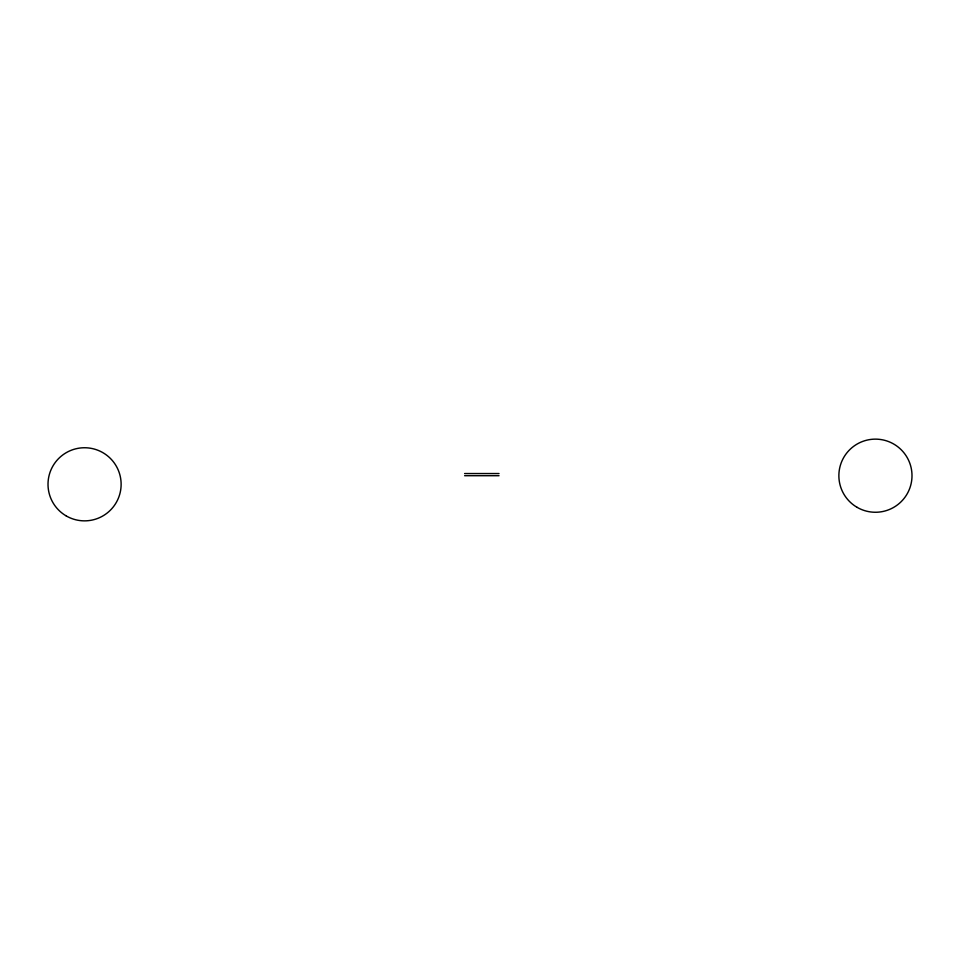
<?xml version="1.0" encoding="UTF-8"?>
<svg xmlns="http://www.w3.org/2000/svg" width="960" height="960" viewBox="0 0 960 960"><rect width="100%" height="100%" fill="white"/><g stroke="black" fill="none" stroke-linecap="round" stroke-linejoin="round"><path stroke-width="1.44" d="M464.616 473.544L499.032 473.544M464.616 475.704L499.032 475.704M857.148 507.36A36.564 36.564 0 0 0 912 475.704A36.564 36.564 0 0 0 857.148 444.036A36.564 36.564 0 0 0 857.148 507.36M66.288 515.964A36.564 36.564 0 0 0 121.128 484.296A36.564 36.564 0 0 0 66.288 452.64A36.564 36.564 0 0 0 66.288 515.964"/></g></svg>
